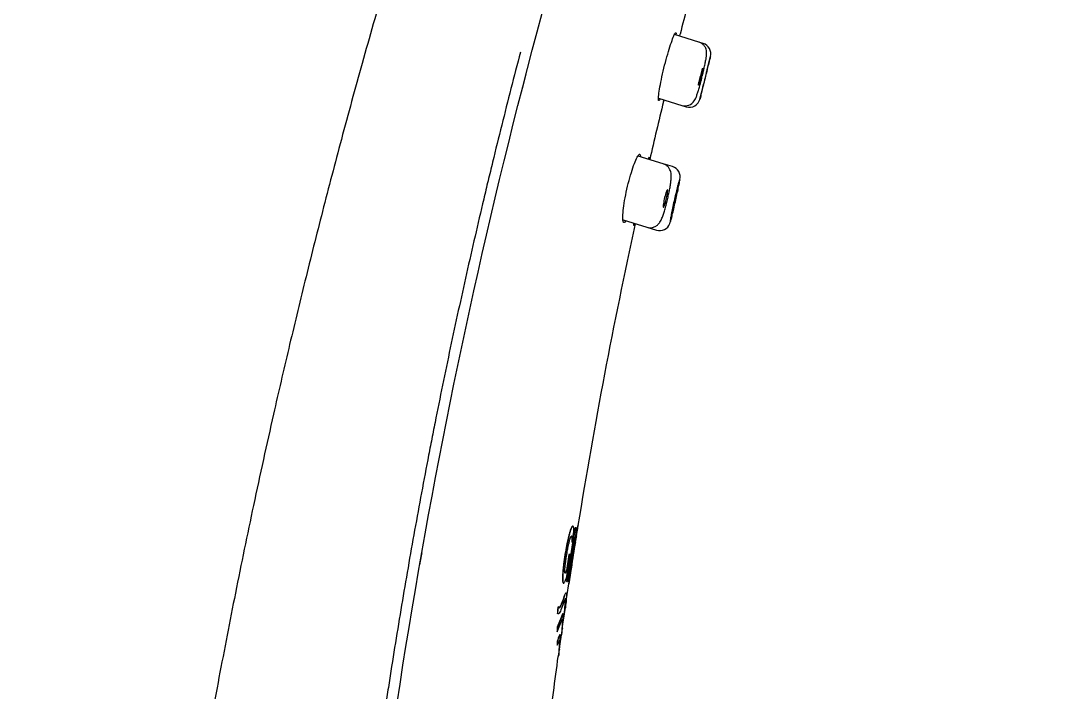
# Model space of a CAD drawing. Header units: millimetres. Extents: x -60 to 7633, y -2614 to 2146.
# Drawn here: x 1453.29 to 1501.25, y -861.07 to -830.37 of the extents above; entities that cross this region are included whole.
import ezdxf

# ---------------------------------------------------------------- set-up
doc = ezdxf.new("R2010")
doc.units = ezdxf.units.MM
doc.layers.get('0').update_dxf_attribs({"color": 250})

msp = doc.modelspace()

# ---------------------------------------------------------------- linework, layer by layer
at = {"linetype": 'Continuous'}
for p, q in [((1484.306, -831.331), (1483.194, -830.991)), ((1484.502, -831.391), (1484.306, -831.331)), ((1484.689, -832.598), (1484.845, -831.973)), ((1484.69, -832.595), (1484.654, -832.739)), ((1484.668, -832.68), (1484.69, -832.593)), ((1476.382, -832.858), (1476.223, -833.476)), ((1476.398, -832.796), (1476.382, -832.858)), ((1484.312, -833.164), (1484.311, -833.169)), ((1484.358, -833.944), (1484.499, -833.37)), ((1484.497, -833.374), (1484.532, -833.229)), ((1484.497, -833.374), (1484.497, -833.376)), ((1484.518, -833.289), (1484.504, -833.347)), ((1482.461, -833.904), (1483.526, -834.23)), ((1483.526, -834.23), (1483.729, -834.292)), ((1482.672, -836.897), (1481.525, -836.546)), ((1483.099, -837.027), (1482.672, -836.897)), ((1480.838, -839.473), (1481.923, -839.805)), ((1481.923, -839.805), (1482.364, -839.94)), ((1482.985, -839.63), (1483.004, -839.578)), ((1482.364, -839.94), (1482.364, -839.94)), ((1478.641, -853.557), (1478.253, -856.011)), ((1478.651, -853.557), (1478.264, -856.011)), ((1478.414, -853.705), (1478.404, -853.738)), ((1478.425, -853.672), (1478.414, -853.705)), ((1478.425, -853.705), (1478.414, -853.705)), ((1478.425, -853.705), (1478.414, -853.738)), ((1478.437, -853.638), (1478.425, -853.672)), ((1478.435, -853.672), (1478.425, -853.672)), ((1478.435, -853.672), (1478.425, -853.705)), ((1478.448, -853.638), (1478.435, -853.672)), ((1478.45, -853.606), (1478.437, -853.638)), ((1478.448, -853.638), (1478.437, -853.638)), ((1478.46, -853.606), (1478.448, -853.638)), ((1478.462, -853.576), (1478.45, -853.606)), ((1478.46, -853.606), (1478.45, -853.606)), ((1478.472, -853.576), (1478.46, -853.606)), ((1478.475, -853.548), (1478.462, -853.576)), ((1478.472, -853.576), (1478.462, -853.576)), ((1478.489, -853.557), (1478.471, -853.557)), ((1478.485, -853.548), (1478.472, -853.576)), ((1478.487, -853.525), (1478.475, -853.548)), ((1478.485, -853.548), (1478.475, -853.548)), ((1478.498, -853.525), (1478.485, -853.548)), ((1478.5, -853.506), (1478.487, -853.525)), ((1478.498, -853.525), (1478.487, -853.525)), ((1478.51, -853.506), (1478.498, -853.525)), ((1478.511, -853.493), (1478.5, -853.506)), ((1478.51, -853.506), (1478.5, -853.506)), ((1478.506, -854.213), (1478.584, -853.73)), ((1478.522, -853.493), (1478.51, -853.506)), ((1478.523, -853.485), (1478.511, -853.493)), ((1478.522, -853.493), (1478.511, -853.493)), ((1478.533, -853.485), (1478.522, -853.493)), ((1478.533, -853.485), (1478.523, -853.485)), ((1478.533, -853.485), (1478.523, -853.485)), ((1478.543, -853.485), (1478.533, -853.485)), ((1478.543, -853.485), (1478.533, -853.485)), ((1478.553, -853.488), (1478.543, -853.485)), ((1478.561, -853.497), (1478.553, -853.488)), ((1478.569, -853.512), (1478.561, -853.497)), ((1478.575, -853.534), (1478.569, -853.512)), ((1478.579, -853.561), (1478.575, -853.534)), ((1478.582, -853.595), (1478.579, -853.561)), ((1478.584, -853.634), (1478.582, -853.595)), ((1478.585, -853.679), (1478.584, -853.634)), ((1478.584, -853.73), (1478.585, -853.679)), ((1478.651, -853.557), (1478.641, -853.557)), ((1478.708, -853.557), (1478.651, -853.557)), ((1478.698, -853.76), (1478.702, -853.727)), ((1478.702, -853.943), (1478.785, -853.421)), ((1478.702, -853.727), (1478.706, -853.697)), ((1478.706, -853.697), (1478.709, -853.668)), ((1478.711, -853.557), (1478.708, -853.557)), ((1478.709, -853.668), (1478.712, -853.638)), ((1478.713, -853.561), (1478.711, -853.557)), ((1478.712, -853.638), (1478.714, -853.611)), ((1478.714, -853.569), (1478.713, -853.561)), ((1478.715, -853.581), (1478.714, -853.569)), ((1478.714, -853.611), (1478.715, -853.594)), ((1478.715, -853.594), (1478.715, -853.581)), ((1478.78, -853.442), (1478.77, -853.442)), ((1478.302, -854.147), (1478.287, -854.213)), ((1478.312, -854.147), (1478.298, -854.213)), ((1478.299, -856.011), (1478.609, -854.026)), ((1478.316, -854.086), (1478.302, -854.147)), ((1478.312, -854.147), (1478.302, -854.147)), ((1478.326, -854.086), (1478.312, -854.147)), ((1478.328, -854.03), (1478.316, -854.086)), ((1478.326, -854.086), (1478.316, -854.086)), ((1478.339, -854.03), (1478.326, -854.086)), ((1478.346, -853.956), (1478.328, -854.03)), ((1478.339, -854.03), (1478.328, -854.03)), ((1478.356, -853.956), (1478.339, -854.03)), ((1478.362, -853.889), (1478.346, -853.956)), ((1478.356, -853.956), (1478.346, -853.956)), ((1478.373, -853.889), (1478.356, -853.956)), ((1478.373, -853.848), (1478.362, -853.889)), ((1478.373, -853.889), (1478.362, -853.889)), ((1478.367, -854.244), (1478.377, -854.201)), ((1478.383, -853.81), (1478.373, -853.848)), ((1478.383, -853.848), (1478.373, -853.848)), ((1478.383, -853.848), (1478.373, -853.889)), ((1478.377, -854.201), (1478.387, -854.161)), ((1478.394, -853.773), (1478.383, -853.81)), ((1478.393, -853.81), (1478.383, -853.81)), ((1478.393, -853.81), (1478.383, -853.848)), ((1478.387, -854.161), (1478.397, -854.125)), ((1478.404, -853.773), (1478.393, -853.81)), ((1478.404, -853.738), (1478.394, -853.773)), ((1478.404, -853.773), (1478.394, -853.773)), ((1478.397, -854.125), (1478.406, -854.091)), ((1478.414, -853.738), (1478.404, -853.738)), ((1478.414, -853.738), (1478.404, -853.773)), ((1478.406, -854.091), (1478.416, -854.059)), ((1478.416, -854.059), (1478.423, -854.037)), ((1478.423, -854.037), (1478.431, -854.016)), ((1478.431, -854.016), (1478.439, -853.996)), ((1478.439, -853.996), (1478.446, -853.978)), ((1478.446, -853.978), (1478.454, -853.963)), ((1478.454, -853.963), (1478.461, -853.951)), ((1478.461, -853.951), (1478.468, -853.942)), ((1478.468, -853.942), (1478.475, -853.937)), ((1478.474, -853.938), (1478.48, -853.94)), ((1478.475, -853.937), (1478.482, -853.937)), ((1478.49, -853.94), (1478.48, -853.94)), ((1478.48, -853.94), (1478.487, -853.95)), ((1478.482, -853.937), (1478.49, -853.94)), ((1478.497, -853.95), (1478.487, -853.95)), ((1478.487, -853.95), (1478.492, -853.968)), ((1478.49, -853.94), (1478.497, -853.95)), ((1478.502, -853.968), (1478.492, -853.968)), ((1478.492, -853.968), (1478.496, -853.992)), ((1478.506, -853.992), (1478.496, -853.992)), ((1478.496, -853.992), (1478.499, -854.024)), ((1478.499, -854.157), (1478.496, -854.213)), ((1478.497, -853.95), (1478.502, -853.968)), ((1478.509, -854.024), (1478.499, -854.024)), ((1478.499, -854.024), (1478.5, -854.062)), ((1478.5, -854.106), (1478.499, -854.157)), ((1478.509, -854.157), (1478.499, -854.157)), ((1478.511, -854.062), (1478.5, -854.062)), ((1478.5, -854.062), (1478.5, -854.106)), ((1478.51, -854.106), (1478.5, -854.106)), ((1478.502, -853.968), (1478.506, -853.992)), ((1478.506, -853.992), (1478.509, -854.024)), ((1478.509, -854.157), (1478.506, -854.213)), ((1478.509, -854.024), (1478.511, -854.062)), ((1478.51, -854.106), (1478.509, -854.157)), ((1478.511, -854.062), (1478.51, -854.106)), ((1478.604, -854.19), (1478.6, -854.216)), ((1478.607, -854.168), (1478.604, -854.19)), ((1478.614, -854.19), (1478.604, -854.19)), ((1478.61, -854.148), (1478.607, -854.168)), ((1478.617, -854.168), (1478.607, -854.168)), ((1478.609, -854.026), (1478.628, -854.026)), ((1478.613, -854.124), (1478.61, -854.148)), ((1478.62, -854.148), (1478.61, -854.148)), ((1478.614, -854.19), (1478.611, -854.216)), ((1478.615, -854.102), (1478.613, -854.124)), ((1478.623, -854.124), (1478.613, -854.124)), ((1478.617, -854.168), (1478.614, -854.19)), ((1478.618, -854.082), (1478.615, -854.102)), ((1478.626, -854.102), (1478.615, -854.102)), ((1478.62, -854.148), (1478.617, -854.168)), ((1478.619, -854.067), (1478.618, -854.082)), ((1478.628, -854.082), (1478.618, -854.082)), ((1478.62, -854.053), (1478.619, -854.067)), ((1478.629, -854.067), (1478.619, -854.067)), ((1478.62, -854.027), (1478.62, -854.032)), ((1478.631, -854.032), (1478.62, -854.032)), ((1478.62, -854.032), (1478.621, -854.041)), ((1478.621, -854.041), (1478.62, -854.053)), ((1478.63, -854.053), (1478.62, -854.053)), ((1478.623, -854.124), (1478.62, -854.148)), ((1478.631, -854.041), (1478.621, -854.041)), ((1478.626, -854.102), (1478.623, -854.124)), ((1478.628, -854.082), (1478.626, -854.102)), ((1478.626, -854.255), (1478.636, -854.19)), ((1478.628, -854.026), (1478.63, -854.027)), ((1478.629, -854.067), (1478.628, -854.082)), ((1478.63, -854.027), (1478.629, -854.027)), ((1478.63, -854.053), (1478.629, -854.067)), ((1478.63, -854.027), (1478.631, -854.032)), ((1478.631, -854.041), (1478.63, -854.053)), ((1478.631, -854.032), (1478.631, -854.041)), ((1478.636, -854.19), (1478.645, -854.132)), ((1478.645, -854.132), (1478.653, -854.079)), ((1478.653, -854.079), (1478.66, -854.031)), ((1478.678, -854.073), (1478.656, -854.205)), ((1478.66, -854.031), (1478.666, -853.988)), ((1478.666, -853.988), (1478.675, -853.93)), ((1478.675, -853.93), (1478.682, -853.88)), ((1478.682, -853.88), (1478.688, -853.836)), ((1478.688, -853.836), (1478.693, -853.796)), ((1478.693, -853.796), (1478.698, -853.76)), ((1478.202, -854.664), (1478.182, -854.784)), ((1478.212, -854.664), (1478.192, -854.784)), ((1478.221, -854.555), (1478.202, -854.664)), ((1478.212, -854.664), (1478.202, -854.664)), ((1478.231, -854.555), (1478.212, -854.664)), ((1478.239, -854.456), (1478.221, -854.555)), ((1478.231, -854.555), (1478.221, -854.555)), ((1478.249, -854.456), (1478.231, -854.555)), ((1478.256, -854.367), (1478.239, -854.456)), ((1478.249, -854.456), (1478.239, -854.456)), ((1478.266, -854.367), (1478.249, -854.456)), ((1478.272, -854.286), (1478.256, -854.367)), ((1478.266, -854.367), (1478.256, -854.367)), ((1478.282, -854.286), (1478.266, -854.367)), ((1478.287, -854.213), (1478.272, -854.286)), ((1478.282, -854.286), (1478.272, -854.286)), ((1478.277, -854.706), (1478.289, -854.635)), ((1478.298, -854.213), (1478.282, -854.286)), ((1478.298, -854.213), (1478.287, -854.213)), ((1478.289, -854.635), (1478.3, -854.57)), ((1478.3, -854.57), (1478.311, -854.512)), ((1478.311, -854.512), (1478.321, -854.46)), ((1478.321, -854.46), (1478.331, -854.412)), ((1478.331, -854.412), (1478.344, -854.348)), ((1478.344, -854.348), (1478.356, -854.293)), ((1478.356, -854.293), (1478.367, -854.244)), ((1478.506, -854.213), (1478.496, -854.213)), ((1478.527, -854.672), (1478.522, -854.697)), ((1478.532, -854.643), (1478.527, -854.672)), ((1478.537, -854.672), (1478.527, -854.672)), ((1478.537, -854.617), (1478.532, -854.643)), ((1478.543, -854.643), (1478.532, -854.643)), ((1478.537, -854.672), (1478.533, -854.697)), ((1478.542, -854.588), (1478.537, -854.617)), ((1478.547, -854.617), (1478.537, -854.617)), ((1478.543, -854.643), (1478.537, -854.672)), ((1478.548, -854.554), (1478.542, -854.588)), ((1478.552, -854.588), (1478.542, -854.588)), ((1478.547, -854.617), (1478.543, -854.643)), ((1478.552, -854.588), (1478.547, -854.617)), ((1478.554, -854.515), (1478.548, -854.554)), ((1478.558, -854.554), (1478.548, -854.554)), ((1478.55, -854.721), (1478.56, -854.663)), ((1478.558, -854.554), (1478.552, -854.588)), ((1478.562, -854.469), (1478.554, -854.515)), ((1478.565, -854.515), (1478.554, -854.515)), ((1478.565, -854.515), (1478.558, -854.554)), ((1478.56, -854.663), (1478.567, -854.62)), ((1478.57, -854.416), (1478.562, -854.469)), ((1478.572, -854.469), (1478.562, -854.469)), ((1478.572, -854.469), (1478.565, -854.515)), ((1478.567, -854.62), (1478.575, -854.572)), ((1478.579, -854.364), (1478.57, -854.416)), ((1478.58, -854.416), (1478.57, -854.416)), ((1478.58, -854.416), (1478.572, -854.469)), ((1478.575, -854.572), (1478.584, -854.519)), ((1478.586, -854.318), (1478.579, -854.364)), ((1478.589, -854.364), (1478.579, -854.364)), ((1478.589, -854.364), (1478.58, -854.416)), ((1478.584, -854.519), (1478.593, -854.461)), ((1478.591, -854.279), (1478.586, -854.318)), ((1478.596, -854.318), (1478.586, -854.318)), ((1478.596, -854.318), (1478.589, -854.364)), ((1478.596, -854.245), (1478.591, -854.279)), ((1478.602, -854.279), (1478.591, -854.279)), ((1478.593, -854.461), (1478.603, -854.397)), ((1478.6, -854.216), (1478.596, -854.245)), ((1478.606, -854.245), (1478.596, -854.245)), ((1478.602, -854.279), (1478.596, -854.318)), ((1478.611, -854.216), (1478.6, -854.216)), ((1478.606, -854.245), (1478.602, -854.279)), ((1478.603, -854.397), (1478.615, -854.326)), ((1478.611, -854.216), (1478.606, -854.245)), ((1478.615, -854.326), (1478.626, -854.255)), ((1471.615, -854.763), (1471.528, -855.257)), ((1471.626, -854.703), (1471.615, -854.763)), ((1478.133, -855.112), (1478.121, -855.201)), ((1478.143, -855.112), (1478.131, -855.201)), ((1478.147, -855.013), (1478.133, -855.112)), ((1478.143, -855.112), (1478.133, -855.112)), ((1478.157, -855.013), (1478.143, -855.112)), ((1478.163, -854.904), (1478.147, -855.013)), ((1478.157, -855.013), (1478.147, -855.013)), ((1478.173, -854.904), (1478.157, -855.013)), ((1478.182, -854.784), (1478.163, -854.904)), ((1478.173, -854.904), (1478.163, -854.904)), ((1478.192, -854.784), (1478.173, -854.904)), ((1478.192, -854.784), (1478.182, -854.784)), ((1478.202, -855.22), (1478.21, -855.156)), ((1478.21, -855.156), (1478.216, -855.109)), ((1478.216, -855.109), (1478.223, -855.056)), ((1478.223, -855.056), (1478.231, -854.998)), ((1478.231, -854.998), (1478.24, -854.933)), ((1478.24, -854.933), (1478.251, -854.862)), ((1478.363, -854.784), (1478.25, -855.505)), ((1478.251, -854.862), (1478.264, -854.784)), ((1478.373, -854.784), (1478.26, -855.505)), ((1478.264, -854.784), (1478.277, -854.706)), ((1478.264, -855.79), (1478.421, -854.784)), ((1478.448, -855.059), (1478.33, -856.011)), ((1478.489, -854.806), (1478.34, -856.011)), ((1478.373, -854.784), (1478.363, -854.784)), ((1478.363, -856.011), (1478.491, -855.027)), ((1478.421, -854.784), (1478.373, -854.784)), ((1478.506, -854.806), (1478.489, -854.806)), ((1478.491, -855.027), (1478.496, -855.006)), ((1478.498, -854.803), (1478.496, -854.806)), ((1478.496, -855.006), (1478.501, -854.983)), ((1478.5, -854.796), (1478.498, -854.803)), ((1478.508, -854.803), (1478.498, -854.803)), ((1478.503, -854.787), (1478.5, -854.796)), ((1478.51, -854.796), (1478.5, -854.796)), ((1478.501, -854.983), (1478.507, -854.954)), ((1478.506, -854.776), (1478.503, -854.787)), ((1478.513, -854.787), (1478.503, -854.787)), ((1478.509, -854.764), (1478.506, -854.776)), ((1478.516, -854.776), (1478.506, -854.776)), ((1478.508, -854.803), (1478.506, -854.806)), ((1478.507, -854.954), (1478.513, -854.924)), ((1478.51, -854.796), (1478.508, -854.803)), ((1478.512, -854.75), (1478.509, -854.764)), ((1478.519, -854.764), (1478.509, -854.764)), ((1478.513, -854.787), (1478.51, -854.796)), ((1478.515, -854.736), (1478.512, -854.75)), ((1478.522, -854.75), (1478.512, -854.75)), ((1478.516, -854.776), (1478.513, -854.787)), ((1478.513, -854.924), (1478.519, -854.891)), ((1478.518, -854.72), (1478.515, -854.736)), ((1478.525, -854.736), (1478.515, -854.736)), ((1478.519, -854.764), (1478.516, -854.776)), ((1478.522, -854.697), (1478.518, -854.72)), ((1478.528, -854.72), (1478.518, -854.72)), ((1478.522, -854.75), (1478.519, -854.764)), ((1478.519, -854.891), (1478.526, -854.855)), ((1478.533, -854.697), (1478.522, -854.697)), ((1478.525, -854.736), (1478.522, -854.75)), ((1478.528, -854.72), (1478.525, -854.736)), ((1478.526, -854.855), (1478.533, -854.815)), ((1478.533, -854.697), (1478.528, -854.72)), ((1478.533, -854.815), (1478.541, -854.771)), ((1478.541, -854.771), (1478.55, -854.721)), ((1478.079, -855.612), (1478.074, -855.679)), ((1478.085, -855.538), (1478.079, -855.612)), ((1478.089, -855.612), (1478.079, -855.612)), ((1478.089, -855.612), (1478.084, -855.679)), ((1478.09, -855.482), (1478.085, -855.538)), ((1478.095, -855.538), (1478.085, -855.538)), ((1478.095, -855.538), (1478.089, -855.612)), ((1478.096, -855.421), (1478.09, -855.482)), ((1478.1, -855.482), (1478.09, -855.482)), ((1478.1, -855.482), (1478.095, -855.538)), ((1478.103, -855.355), (1478.096, -855.421)), ((1478.106, -855.421), (1478.096, -855.421)), ((1478.106, -855.421), (1478.1, -855.482)), ((1478.111, -855.282), (1478.103, -855.355)), ((1478.113, -855.355), (1478.103, -855.355)), ((1478.113, -855.355), (1478.106, -855.421)), ((1478.121, -855.201), (1478.111, -855.282)), ((1478.121, -855.282), (1478.111, -855.282)), ((1478.121, -855.282), (1478.113, -855.355)), ((1478.131, -855.201), (1478.121, -855.201)), ((1478.131, -855.201), (1478.121, -855.282)), ((1478.175, -855.542), (1478.176, -855.509)), ((1478.176, -855.572), (1478.175, -855.542)), ((1478.176, -855.509), (1478.177, -855.477)), ((1478.177, -855.59), (1478.176, -855.572)), ((1478.177, -855.477), (1478.179, -855.443)), ((1478.179, -855.605), (1478.177, -855.59)), ((1478.179, -855.443), (1478.182, -855.407)), ((1478.181, -855.617), (1478.179, -855.605)), ((1478.185, -855.626), (1478.181, -855.617)), ((1478.182, -855.407), (1478.186, -855.367)), ((1478.189, -855.631), (1478.185, -855.626)), ((1478.186, -855.367), (1478.19, -855.324)), ((1478.19, -855.63), (1478.188, -855.63)), ((1478.194, -855.631), (1478.189, -855.631)), ((1478.19, -855.324), (1478.196, -855.276)), ((1478.196, -855.625), (1478.19, -855.63)), ((1478.2, -855.63), (1478.19, -855.63)), ((1478.2, -855.63), (1478.194, -855.631)), ((1478.196, -855.276), (1478.202, -855.22)), ((1478.203, -855.617), (1478.196, -855.625)), ((1478.206, -855.625), (1478.196, -855.625)), ((1478.206, -855.625), (1478.2, -855.63)), ((1478.21, -855.606), (1478.203, -855.617)), ((1478.213, -855.617), (1478.203, -855.617)), ((1478.213, -855.617), (1478.206, -855.625)), ((1478.217, -855.592), (1478.21, -855.606)), ((1478.22, -855.606), (1478.21, -855.606)), ((1478.22, -855.606), (1478.213, -855.617)), ((1478.225, -855.575), (1478.217, -855.592)), ((1478.227, -855.592), (1478.217, -855.592)), ((1478.227, -855.592), (1478.22, -855.606)), ((1478.233, -855.554), (1478.225, -855.575)), ((1478.235, -855.575), (1478.225, -855.575)), ((1478.235, -855.575), (1478.227, -855.592)), ((1478.241, -855.531), (1478.233, -855.554)), ((1478.243, -855.554), (1478.233, -855.554)), ((1478.243, -855.554), (1478.235, -855.575)), ((1478.25, -855.505), (1478.241, -855.531)), ((1478.251, -855.531), (1478.241, -855.531)), ((1478.251, -855.531), (1478.243, -855.554)), ((1478.26, -855.505), (1478.25, -855.505)), ((1478.26, -855.505), (1478.251, -855.531)), ((1478.361, -856.139), (1478.44, -855.624)), ((1478.455, -855.507), (1478.437, -855.637)), ((1478.068, -855.795), (1478.067, -855.83)), ((1478.077, -855.83), (1478.067, -855.83)), ((1478.067, -855.83), (1478.067, -855.863)), ((1478.077, -855.863), (1478.067, -855.863)), ((1478.067, -855.863), (1478.067, -855.896)), ((1478.078, -855.896), (1478.067, -855.896)), ((1478.067, -855.896), (1478.069, -855.93)), ((1478.069, -855.758), (1478.068, -855.795)), ((1478.078, -855.795), (1478.068, -855.795)), ((1478.071, -855.72), (1478.069, -855.758)), ((1478.079, -855.758), (1478.069, -855.758)), ((1478.079, -855.93), (1478.069, -855.93)), ((1478.069, -855.93), (1478.071, -855.962)), ((1478.074, -855.679), (1478.071, -855.72)), ((1478.081, -855.72), (1478.071, -855.72)), ((1478.081, -855.962), (1478.071, -855.962)), ((1478.071, -855.962), (1478.074, -855.993)), ((1478.084, -855.679), (1478.074, -855.679)), ((1478.084, -855.993), (1478.074, -855.993)), ((1478.074, -855.993), (1478.078, -856.02)), ((1478.078, -855.795), (1478.077, -855.83)), ((1478.077, -855.83), (1478.077, -855.863)), ((1478.077, -855.863), (1478.078, -855.896)), ((1478.077, -856.011), (1478.096, -856.011)), ((1478.079, -855.758), (1478.078, -855.795)), ((1478.078, -855.896), (1478.079, -855.93)), ((1478.089, -856.02), (1478.078, -856.02)), ((1478.078, -856.02), (1478.084, -856.043)), ((1478.081, -855.72), (1478.079, -855.758)), ((1478.079, -855.93), (1478.081, -855.962)), ((1478.084, -855.679), (1478.081, -855.72)), ((1478.081, -855.962), (1478.084, -855.993)), ((1478.084, -855.993), (1478.089, -856.02)), ((1478.094, -856.043), (1478.084, -856.043)), ((1478.084, -856.043), (1478.09, -856.062)), ((1478.089, -856.02), (1478.094, -856.043)), ((1478.1, -856.062), (1478.09, -856.062)), ((1478.09, -856.062), (1478.098, -856.075)), ((1478.094, -856.043), (1478.1, -856.062)), ((1478.108, -856.075), (1478.098, -856.075)), ((1478.098, -856.075), (1478.107, -856.083)), ((1478.1, -856.062), (1478.108, -856.075)), ((1478.118, -856.083), (1478.107, -856.083)), ((1478.107, -856.083), (1478.118, -856.083)), ((1478.108, -856.075), (1478.118, -856.083)), ((1478.128, -856.083), (1478.118, -856.083)), ((1478.118, -856.083), (1478.128, -856.083)), ((1478.128, -856.083), (1478.14, -856.08)), ((1478.14, -856.08), (1478.153, -856.069)), ((1478.153, -856.069), (1478.167, -856.05)), ((1478.167, -856.05), (1478.182, -856.025)), ((1478.182, -856.025), (1478.197, -855.991)), ((1478.197, -855.991), (1478.213, -855.951)), ((1478.213, -855.951), (1478.229, -855.904)), ((1478.214, -857.1), (1478.356, -856.113)), ((1478.229, -855.904), (1478.246, -855.85)), ((1478.246, -855.85), (1478.264, -855.79)), ((1478.264, -856.011), (1478.253, -856.011)), ((1478.264, -856.011), (1478.299, -856.011)), ((1478.34, -856.011), (1478.33, -856.011)), ((1478.34, -856.011), (1478.363, -856.011)), ((1478.355, -856.119), (1478.365, -856.119)), ((1478.414, -855.735), (1478.404, -855.735)), ((1478.166, -856.648), (1478.185, -856.599)), ((1478.176, -856.648), (1478.195, -856.599)), ((1478.185, -856.599), (1478.201, -856.561)), ((1478.195, -856.599), (1478.185, -856.599)), ((1478.195, -856.599), (1478.211, -856.561)), ((1478.201, -856.561), (1478.215, -856.536)), ((1478.211, -856.561), (1478.201, -856.561)), ((1478.211, -856.561), (1478.225, -856.536)), ((1478.215, -856.536), (1478.226, -856.528)), ((1478.225, -856.536), (1478.215, -856.536)), ((1478.225, -856.536), (1478.236, -856.528)), ((1478.236, -856.528), (1478.226, -856.528)), ((1478.236, -856.528), (1478.243, -856.537)), ((1478.243, -856.537), (1478.248, -856.561)), ((1478.248, -856.561), (1478.249, -856.599)), ((1478.249, -856.599), (1478.249, -856.649)), ((1478.001, -857.094), (1478.026, -857.037)), ((1478.011, -857.094), (1478.036, -857.037)), ((1478.026, -857.037), (1478.067, -856.928)), ((1478.036, -857.037), (1478.026, -857.037)), ((1478.036, -857.037), (1478.078, -856.928)), ((1478.079, -857.087), (1478.038, -857.201)), ((1478.067, -856.928), (1478.108, -856.814)), ((1478.078, -856.928), (1478.067, -856.928)), ((1478.078, -856.928), (1478.118, -856.814)), ((1478.116, -856.979), (1478.079, -857.087)), ((1478.108, -856.814), (1478.146, -856.705)), ((1478.118, -856.814), (1478.108, -856.814)), ((1478.137, -856.921), (1478.116, -856.979)), ((1478.118, -856.814), (1478.156, -856.705)), ((1478.155, -856.872), (1478.137, -856.921)), ((1478.146, -856.705), (1478.166, -856.648)), ((1478.156, -856.705), (1478.146, -856.705)), ((1478.172, -856.834), (1478.155, -856.872)), ((1478.156, -856.705), (1478.176, -856.648)), ((1478.176, -856.648), (1478.166, -856.648)), ((1478.185, -856.809), (1478.172, -856.834)), ((1478.181, -857.198), (1478.19, -857.085)), ((1478.196, -856.801), (1478.185, -856.809)), ((1478.193, -856.809), (1478.19, -856.806)), ((1478.19, -857.085), (1478.197, -856.977)), ((1478.2, -857.085), (1478.19, -857.085)), ((1478.191, -857.198), (1478.2, -857.085)), ((1478.198, -856.834), (1478.193, -856.809)), ((1478.203, -856.809), (1478.193, -856.809)), ((1478.203, -856.809), (1478.196, -856.801)), ((1478.197, -856.977), (1478.199, -856.92)), ((1478.207, -856.977), (1478.197, -856.977)), ((1478.2, -856.872), (1478.198, -856.834)), ((1478.208, -856.834), (1478.198, -856.834)), ((1478.199, -856.92), (1478.2, -856.872)), ((1478.209, -856.92), (1478.199, -856.92)), ((1478.21, -856.872), (1478.2, -856.872)), ((1478.2, -857.085), (1478.207, -856.977)), ((1478.208, -856.834), (1478.203, -856.809)), ((1478.207, -856.977), (1478.209, -856.92)), ((1478.21, -856.872), (1478.208, -856.834)), ((1478.209, -856.92), (1478.21, -856.872)), ((1478.22, -857.038), (1478.214, -857.095)), ((1478.23, -856.929), (1478.22, -857.038)), ((1478.24, -856.815), (1478.23, -856.929)), ((1478.247, -856.706), (1478.24, -856.815)), ((1478.249, -856.649), (1478.247, -856.706)), ((1477.847, -857.475), (1477.851, -857.412)), ((1477.855, -857.483), (1477.847, -857.475)), ((1477.857, -857.475), (1477.847, -857.475)), ((1477.851, -857.412), (1477.856, -857.347)), ((1477.861, -857.412), (1477.851, -857.412)), ((1477.863, -857.487), (1477.855, -857.483)), ((1477.865, -857.483), (1477.855, -857.483)), ((1477.856, -857.347), (1477.861, -857.28)), ((1477.866, -857.347), (1477.856, -857.347)), ((1477.857, -857.475), (1477.861, -857.412)), ((1477.865, -857.483), (1477.857, -857.475)), ((1477.861, -857.28), (1477.865, -857.228)), ((1477.871, -857.28), (1477.861, -857.28)), ((1477.861, -857.412), (1477.866, -857.347)), ((1477.871, -857.489), (1477.863, -857.487)), ((1477.873, -857.487), (1477.863, -857.487)), ((1477.865, -857.228), (1477.87, -857.175)), ((1477.876, -857.228), (1477.865, -857.228)), ((1477.873, -857.487), (1477.865, -857.483)), ((1477.866, -857.347), (1477.871, -857.28)), ((1477.88, -857.175), (1477.87, -857.175)), ((1477.871, -857.28), (1477.876, -857.228)), ((1477.881, -857.489), (1477.871, -857.489)), ((1477.881, -857.489), (1477.873, -857.487)), ((1477.876, -857.228), (1477.88, -857.175)), ((1477.88, -857.175), (1477.888, -857.191)), ((1477.902, -857.48), (1477.881, -857.489)), ((1477.888, -857.191), (1477.897, -857.203)), ((1477.897, -857.203), (1477.906, -857.211)), ((1477.924, -857.455), (1477.902, -857.48)), ((1477.906, -857.211), (1477.913, -857.215)), ((1477.913, -857.215), (1477.931, -857.207)), ((1477.913, -857.215), (1477.92, -857.216)), ((1477.92, -857.216), (1477.941, -857.207)), ((1477.948, -857.417), (1477.924, -857.455)), ((1477.931, -857.207), (1477.953, -857.182)), ((1477.941, -857.207), (1477.931, -857.207)), ((1477.941, -857.207), (1477.963, -857.182)), ((1477.972, -857.367), (1477.948, -857.417)), ((1477.953, -857.182), (1477.976, -857.144)), ((1477.963, -857.182), (1477.953, -857.182)), ((1477.963, -857.182), (1477.987, -857.144)), ((1477.997, -857.31), (1477.972, -857.367)), ((1477.976, -857.144), (1478.001, -857.094)), ((1477.987, -857.144), (1477.976, -857.144)), ((1477.987, -857.144), (1478.011, -857.094)), ((1478.038, -857.201), (1477.997, -857.31)), ((1478.011, -857.094), (1478.001, -857.094)), ((1478.048, -857.547), (1478.039, -857.57)), ((1478.057, -857.527), (1478.048, -857.547)), ((1478.058, -857.547), (1478.048, -857.547)), ((1478.058, -857.547), (1478.049, -857.57)), ((1478.065, -857.511), (1478.057, -857.527)), ((1478.067, -857.527), (1478.057, -857.527)), ((1478.067, -857.527), (1478.058, -857.547)), ((1478.072, -857.499), (1478.065, -857.511)), ((1478.075, -857.511), (1478.065, -857.511)), ((1478.075, -857.511), (1478.067, -857.527)), ((1478.078, -857.491), (1478.072, -857.499)), ((1478.082, -857.499), (1478.072, -857.499)), ((1478.082, -857.499), (1478.075, -857.511)), ((1478.076, -858.062), (1478.158, -857.49)), ((1478.084, -857.489), (1478.078, -857.491)), ((1478.088, -857.491), (1478.078, -857.491)), ((1478.088, -857.491), (1478.082, -857.499)), ((1478.094, -857.489), (1478.084, -857.489)), ((1478.094, -857.489), (1478.088, -857.491)), ((1478.101, -857.497), (1478.094, -857.489)), ((1478.106, -857.522), (1478.101, -857.497)), ((1478.108, -857.56), (1478.106, -857.522)), ((1478.108, -857.61), (1478.108, -857.56)), ((1478.152, -857.489), (1478.153, -857.479)), ((1478.162, -857.489), (1478.152, -857.489)), ((1478.153, -857.479), (1478.156, -857.453)), ((1478.163, -857.479), (1478.153, -857.479)), ((1478.156, -857.453), (1478.16, -857.414)), ((1478.166, -857.453), (1478.156, -857.453)), ((1478.16, -857.414), (1478.165, -857.364)), ((1478.17, -857.414), (1478.16, -857.414)), ((1478.162, -857.489), (1478.202, -857.216)), ((1478.162, -857.489), (1478.163, -857.479)), ((1478.163, -857.479), (1478.166, -857.453)), ((1478.165, -857.364), (1478.171, -857.307)), ((1478.175, -857.364), (1478.165, -857.364)), ((1478.166, -857.453), (1478.17, -857.414)), ((1478.17, -857.414), (1478.175, -857.364)), ((1478.171, -857.307), (1478.181, -857.198)), ((1478.181, -857.307), (1478.171, -857.307)), ((1478.175, -857.364), (1478.181, -857.307)), ((1478.181, -857.307), (1478.191, -857.198)), ((1478.191, -857.198), (1478.181, -857.198)), ((1478.202, -857.216), (1478.203, -857.207)), ((1478.203, -857.207), (1478.202, -857.216)), ((1478.205, -857.182), (1478.203, -857.207)), ((1478.209, -857.144), (1478.205, -857.182)), ((1478.214, -857.095), (1478.209, -857.144)), ((1478.007, -857.657), (1477.829, -858.104)), ((1477.829, -858.316), (1477.976, -857.936)), ((1478.017, -857.657), (1477.84, -858.104)), ((1477.976, -857.936), (1477.993, -857.888)), ((1477.993, -857.888), (1478.009, -857.846)), ((1478.023, -857.611), (1478.007, -857.657)), ((1478.017, -857.657), (1478.007, -857.657)), ((1478.009, -857.846), (1478.019, -857.822)), ((1478.034, -857.611), (1478.017, -857.657)), ((1478.019, -857.822), (1478.028, -857.801)), ((1478.039, -857.57), (1478.023, -857.611)), ((1478.034, -857.611), (1478.023, -857.611)), ((1478.028, -857.801), (1478.036, -857.785)), ((1478.049, -857.57), (1478.034, -857.611)), ((1478.036, -857.785), (1478.043, -857.772)), ((1478.049, -857.57), (1478.039, -857.57)), ((1478.043, -857.772), (1478.05, -857.764)), ((1478.051, -858.046), (1478.043, -858.159)), ((1478.048, -857.766), (1478.053, -857.77)), ((1478.05, -857.764), (1478.055, -857.762)), ((1478.057, -857.938), (1478.051, -858.046)), ((1478.061, -858.046), (1478.051, -858.046)), ((1478.063, -857.77), (1478.053, -857.77)), ((1478.053, -857.77), (1478.057, -857.795)), ((1478.061, -858.046), (1478.053, -858.159)), ((1478.055, -857.762), (1478.063, -857.77)), ((1478.067, -857.795), (1478.057, -857.795)), ((1478.057, -857.795), (1478.059, -857.833)), ((1478.059, -857.881), (1478.057, -857.938)), ((1478.067, -857.938), (1478.057, -857.938)), ((1478.069, -857.833), (1478.059, -857.833)), ((1478.059, -857.833), (1478.059, -857.881)), ((1478.069, -857.881), (1478.059, -857.881)), ((1478.067, -857.938), (1478.061, -858.046)), ((1478.063, -857.77), (1478.067, -857.795)), ((1478.067, -857.795), (1478.069, -857.833)), ((1478.069, -857.881), (1478.067, -857.938)), ((1478.069, -857.833), (1478.069, -857.881)), ((1478.076, -858.056), (1478.081, -857.998)), ((1478.081, -857.998), (1478.091, -857.89)), ((1478.091, -857.89), (1478.1, -857.776)), ((1478.1, -857.776), (1478.106, -857.667)), ((1478.106, -857.667), (1478.108, -857.61)), ((1477.82, -858.283), (1477.819, -858.316)), ((1477.829, -858.316), (1477.819, -858.316)), ((1477.822, -858.25), (1477.82, -858.283)), ((1477.831, -858.283), (1477.82, -858.283)), ((1477.825, -858.179), (1477.822, -858.25)), ((1477.832, -858.25), (1477.822, -858.25)), ((1477.829, -858.104), (1477.825, -858.179)), ((1477.835, -858.179), (1477.825, -858.179)), ((1477.84, -858.104), (1477.829, -858.104)), ((1477.831, -858.283), (1477.829, -858.316)), ((1477.832, -858.25), (1477.831, -858.283)), ((1477.835, -858.179), (1477.832, -858.25)), ((1477.84, -858.104), (1477.835, -858.179)), ((1477.903, -858.524), (1477.889, -858.561)), ((1477.913, -858.524), (1477.899, -858.561)), ((1477.916, -858.493), (1477.903, -858.524)), ((1477.913, -858.524), (1477.903, -858.524)), ((1477.926, -858.493), (1477.913, -858.524)), ((1477.928, -858.469), (1477.916, -858.493)), ((1477.926, -858.493), (1477.916, -858.493)), ((1477.938, -858.469), (1477.926, -858.493)), ((1477.937, -858.455), (1477.928, -858.469)), ((1477.938, -858.469), (1477.928, -858.469)), ((1477.946, -858.449), (1477.937, -858.455)), ((1477.948, -858.455), (1477.937, -858.455)), ((1477.948, -858.455), (1477.938, -858.469)), ((1477.956, -858.449), (1477.946, -858.449)), ((1477.946, -858.965), (1478.02, -858.45)), ((1477.956, -858.449), (1477.948, -858.455)), ((1477.963, -858.458), (1477.956, -858.449)), ((1477.968, -858.483), (1477.963, -858.458)), ((1477.971, -858.521), (1477.968, -858.483)), ((1477.971, -858.57), (1477.971, -858.521)), ((1478.016, -858.439), (1478.015, -858.45)), ((1478.025, -858.45), (1478.015, -858.45)), ((1478.019, -858.414), (1478.016, -858.439)), ((1478.026, -858.439), (1478.016, -858.439)), ((1478.023, -858.375), (1478.019, -858.414)), ((1478.029, -858.414), (1478.019, -858.414)), ((1478.028, -858.325), (1478.023, -858.375)), ((1478.033, -858.375), (1478.023, -858.375)), ((1478.025, -858.45), (1478.064, -858.177)), ((1478.026, -858.439), (1478.025, -858.45)), ((1478.029, -858.414), (1478.026, -858.439)), ((1478.033, -858.268), (1478.028, -858.325)), ((1478.038, -858.325), (1478.028, -858.325)), ((1478.033, -858.375), (1478.029, -858.414)), ((1478.043, -858.159), (1478.033, -858.268)), ((1478.043, -858.268), (1478.033, -858.268)), ((1478.038, -858.325), (1478.033, -858.375)), ((1478.043, -858.268), (1478.038, -858.325)), ((1478.053, -858.159), (1478.043, -858.159)), ((1478.053, -858.159), (1478.043, -858.268)), ((1478.064, -858.168), (1478.063, -858.177)), ((1478.063, -858.177), (1478.064, -858.168)), ((1478.064, -858.168), (1478.067, -858.143)), ((1478.067, -858.143), (1478.071, -858.105)), ((1478.071, -858.105), (1478.076, -858.056)), ((1477.822, -858.751), (1477.821, -858.92)), ((1477.831, -858.92), (1477.821, -858.92)), ((1477.849, -858.675), (1477.822, -858.751)), ((1477.832, -858.751), (1477.822, -858.751)), ((1477.832, -858.751), (1477.831, -858.92)), ((1477.831, -858.92), (1477.85, -858.867)), ((1477.859, -858.675), (1477.832, -858.751)), ((1477.874, -858.603), (1477.849, -858.675)), ((1477.859, -858.675), (1477.849, -858.675)), ((1477.85, -858.867), (1477.867, -858.819)), ((1477.884, -858.603), (1477.859, -858.675)), ((1477.867, -858.819), (1477.878, -858.792)), ((1477.889, -858.561), (1477.874, -858.603)), ((1477.884, -858.603), (1477.874, -858.603)), ((1477.878, -858.792), (1477.888, -858.768)), ((1477.899, -858.561), (1477.884, -858.603)), ((1477.888, -858.768), (1477.897, -858.749)), ((1477.899, -858.561), (1477.889, -858.561)), ((1477.897, -858.749), (1477.905, -858.735)), ((1477.905, -858.735), (1477.912, -858.726)), ((1477.916, -859.007), (1477.908, -859.12)), ((1477.911, -858.726), (1477.916, -858.731)), ((1477.912, -858.726), (1477.918, -858.723)), ((1477.926, -858.731), (1477.916, -858.731)), ((1477.916, -858.731), (1477.92, -858.756)), ((1477.922, -858.899), (1477.916, -859.007)), ((1477.926, -859.007), (1477.916, -859.007)), ((1477.918, -858.723), (1477.926, -858.731)), ((1477.926, -859.007), (1477.918, -859.12)), ((1477.931, -858.756), (1477.92, -858.756)), ((1477.92, -858.756), (1477.923, -858.793)), ((1477.923, -858.842), (1477.922, -858.899)), ((1477.932, -858.899), (1477.922, -858.899)), ((1477.933, -858.793), (1477.923, -858.793)), ((1477.923, -858.793), (1477.923, -858.842)), ((1477.933, -858.842), (1477.923, -858.842)), ((1477.926, -858.731), (1477.931, -858.756)), ((1477.932, -858.899), (1477.926, -859.007)), ((1477.931, -858.756), (1477.933, -858.793)), ((1477.933, -858.842), (1477.932, -858.899)), ((1477.933, -858.793), (1477.933, -858.842)), ((1477.941, -859.017), (1477.946, -858.959)), ((1477.946, -858.959), (1477.955, -858.851)), ((1477.955, -858.851), (1477.963, -858.737)), ((1477.963, -858.737), (1477.969, -858.628)), ((1477.969, -858.628), (1477.971, -858.57)), ((1477.883, -859.4), (1477.881, -859.411)), ((1477.892, -859.411), (1477.881, -859.411)), ((1477.885, -859.375), (1477.883, -859.4)), ((1477.893, -859.4), (1477.883, -859.4)), ((1477.889, -859.336), (1477.885, -859.375)), ((1477.895, -859.375), (1477.885, -859.375)), ((1477.894, -859.286), (1477.889, -859.336)), ((1477.899, -859.336), (1477.889, -859.336)), ((1477.892, -859.411), (1477.929, -859.138)), ((1477.893, -859.4), (1477.892, -859.411)), ((1477.895, -859.375), (1477.893, -859.4)), ((1477.899, -859.228), (1477.894, -859.286)), ((1477.904, -859.286), (1477.894, -859.286)), ((1477.899, -859.336), (1477.895, -859.375)), ((1477.908, -859.12), (1477.899, -859.228)), ((1477.909, -859.228), (1477.899, -859.228)), ((1477.904, -859.286), (1477.899, -859.336)), ((1477.909, -859.228), (1477.904, -859.286)), ((1477.918, -859.12), (1477.908, -859.12)), ((1477.918, -859.12), (1477.909, -859.228)), ((1477.93, -859.129), (1477.929, -859.138)), ((1477.929, -859.138), (1477.93, -859.129)), ((1477.93, -859.129), (1477.932, -859.104)), ((1477.932, -859.104), (1477.936, -859.066)), ((1477.936, -859.066), (1477.941, -859.017))]:
    msp.add_line(p, q, dxfattribs=at)
for centre, radius, start, end in [((1735.24, -894.032), 259.563, 165.34169, 165.93821), ((1484.356, -831.869), 0.5, 345.378, 72.553), ((1488.076, -833.816), 3.815, 161.6515, 165.7229), ((1488.945, -834.071), 4.721, 165.3291, 168.9226), ((1480.332, -831.941), 4.205, 342.1741, 345.8667), ((1479.028, -831.572), 5.56, 345.4523, 348.5063), ((1559.598, -851.507), 77.258, 166.09624, 166.31546), ((1560.118, -851.637), 77.794, 166.09057, 166.15879), ((1560.761, -851.797), 78.457, 165.89677, 166.0945), ((1726.163, -893.299), 250.576, 166.32475, 166.94791), ((1483.675, -833.742), 0.509, 252.883, 326.5052), ((1483.875, -833.814), 0.5, 253.0292, 346.8872), ((1482.949, -837.515), 0.507, 347.6733, 72.8174), ((1485.561, -839.137), 2.901, 161.8358, 167.6936), ((1480.498, -837.913), 2.398, 346.8409, 353.4025), ((1490.368, -840.21), 7.346, 165.0552, 167.1762), ((1471.224, -835.917), 12.3, 347.0775, 348.4608), ((1482.18, -838.118), 1.126, 346.6857, 354.2795), ((1484.91, -839.027), 2.242, 166.8961, 173.912), ((1479.716, -837.779), 3.19, 342.3792, 347.7038), ((1491.982, -840.609), 9.008, 166.9825, 168.87), ((1474.381, -836.675), 9.054, 345.5653, 347.2863), ((1484.208, -839.113), 1.092, 167.1295, 174.9748), ((1726.163, -893.299), 250.576, 167.63581, 170.84945), ((1482.077, -839.311), 0.515, 254.8998, 310.4995), ((1482.517, -839.462), 0.497, 252.1944, 340.2551), ((1525.574, -862.12), 47.6, 169.9728, 172.2912), ((1525.59, -862.121), 47.606, 169.9726, 172.2907), ((1542.556, -864.762), 64.765, 170.61862, 171.66502), ((1502.156, -858.853), 23.936, 171.642, 171.9626), ((1531.653, -862.865), 53.724, 172.3739, 172.7866), ((1531.669, -862.866), 53.731, 172.3734, 172.7861)]:
    msp.add_arc(centre, radius, start, end, dxfattribs=at)
for points, knots in [([(1497.254, -756.135), (1497.153, -756.365), (1496.465, -757.935), (1495.095, -761.105), (1493.303, -765.283), (1491.578, -769.358), (1489.939, -773.279), (1488.288, -777.281), (1486.634, -781.35), (1484.983, -785.481), (1483.423, -789.453), (1481.863, -793.502), (1480.31, -797.619), (1478.771, -801.799), (1477.333, -805.804), (1475.99, -809.647), (1474.735, -813.339), (1473.488, -817.113), (1472.258, -820.962), (1471.051, -824.881), (1469.937, -828.642), (1468.907, -832.258), (1467.961, -835.72), (1467.09, -839.041), (1466.287, -842.232), (1465.541, -845.321), (1464.751, -848.74), (1463.932, -852.468), (1463.103, -856.488), (1462.352, -860.358), (1461.67, -864.091), (1461.051, -867.697), (1460.486, -871.184), (1459.971, -874.558), (1459.461, -878.089), (1458.965, -881.763), (1458.486, -885.566), (1458.058, -889.216), (1457.674, -892.719), (1457.331, -896.077), (1457.023, -899.294), (1456.747, -902.375), (1456.498, -905.325), (1456.307, -907.725), (1456.164, -909.607), (1456.062, -911.002), (1455.964, -912.364), (1455.869, -913.724), (1455.773, -915.14), (1455.665, -916.786), (1455.543, -918.708), (1455.409, -920.917), (1455.27, -923.31), (1455.129, -925.875), (1454.987, -928.583), (1454.846, -931.419), (1454.706, -934.367), (1454.569, -937.425), (1454.422, -940.871), (1454.267, -944.688), (1454.108, -948.845), (1453.957, -952.994), (1453.827, -956.788), (1453.716, -960.181), (1453.625, -963.142), (1453.543, -965.932), (1453.475, -968.439), (1453.42, -970.659), (1453.377, -972.594), (1453.343, -974.343), (1453.318, -975.916), (1453.301, -977.343), (1453.291, -978.655), (1453.287, -979.869), (1453.287, -980.57), (1453.287, -980.942)], [0, 0, 0, 0, 0.002966, 0.023559, 0.043379, 0.062462, 0.080842, 0.098554, 0.118613, 0.137838, 0.156276, 0.173973, 0.194135, 0.213375, 0.231759, 0.249347, 0.266194, 0.282354, 0.300908, 0.31862, 0.335562, 0.3518, 0.367393, 0.382132, 0.396347, 0.41008, 0.423369, 0.441868, 0.459596, 0.476627, 0.493021, 0.50883, 0.524095, 0.538848, 0.553114, 0.570387, 0.586953, 0.602839, 0.618071, 0.632672, 0.646633, 0.660003, 0.672802, 0.685045, 0.691241, 0.697291, 0.703196, 0.708958, 0.714975, 0.721611, 0.730367, 0.739953, 0.750333, 0.761459, 0.773282, 0.785516, 0.798302, 0.81157, 0.825236, 0.843055, 0.861136, 0.879203, 0.896929, 0.910388, 0.923252, 0.935367, 0.946598, 0.955797, 0.96417, 0.971718, 0.978488, 0.98459, 0.990208, 0.995613, 1, 1, 1, 1]), ([(1465.552, -980.942), (1465.554, -971.62), (1465.578, -962.299), (1465.639, -943.661), (1465.667, -934.343), (1466.143, -906.407), (1467.066, -887.787), (1470.587, -860.108), (1472.161, -850.938), (1476.246, -832.789), (1478.74, -823.827), (1484.375, -806.101), (1487.504, -797.34), (1494.136, -779.961), (1497.638, -771.342), (1501.25, -762.769)], [0, 0, 0, 0, 0.125, 0.125, 0.25, 0.25, 0.5, 0.5, 0.625, 0.625, 0.75, 0.75, 0.875, 0.875, 1, 1, 1, 1]), ([(1482.458, -833.963), (1482.455, -833.919), (1482.459, -833.845), (1482.471, -833.748), (1482.482, -833.65), (1482.501, -833.526), (1482.527, -833.386), (1482.552, -833.245), (1482.584, -833.084), (1482.621, -832.917), (1482.658, -832.75), (1482.7, -832.572), (1482.744, -832.397), (1482.789, -832.224), (1482.836, -832.049), (1482.883, -831.887), (1482.929, -831.726), (1482.976, -831.574), (1483.019, -831.443), (1483.062, -831.312), (1483.103, -831.199), (1483.137, -831.113), (1483.171, -831.027), (1483.2, -830.965), (1483.221, -830.932)], [0.536981, 0.536981, 0.536981, 0.536981, 0.5907385, 0.5907385, 0.5907385, 0.6447671, 0.6447671, 0.6447671, 0.6988821, 0.6988821, 0.6988821, 0.7528258, 0.7528258, 0.7528258, 0.8064643, 0.8064643, 0.8064643, 0.8598715, 0.8598715, 0.8598715, 0.9132394, 0.9132394, 0.9132394, 0.9667298, 0.9667298, 0.9667298, 0.9667298]), ([(1484.478, -832.837), (1484.494, -832.77), (1484.526, -832.641), (1484.573, -832.432), (1484.614, -832.235), (1484.646, -832.061), (1484.663, -831.937), (1484.669, -831.831), (1484.659, -831.722), (1484.625, -831.61), (1484.56, -831.499), (1484.459, -831.402), (1484.362, -831.342), (1484.309, -831.334), (1484.302, -831.333)], [0, 0, 0, 0, 0.092572, 0.209385, 0.326574, 0.447451, 0.577451, 0.661384, 0.725843, 0.781183, 0.844425, 0.915421, 0.991291, 1, 1, 1, 1]), ([(1476.143, -831.793), (1475.851, -832.905), (1475.566, -834.019), (1475.147, -835.699), (1475.007, -836.263), (1474.801, -837.11), (1474.733, -837.392), (1474.597, -837.957), (1474.26, -839.37), (1473.672, -841.918), (1473.176, -844.188), (1472.695, -846.461), (1472.462, -847.6), (1472.179, -849.025), (1472.123, -849.31), (1472.011, -849.88), (1471.845, -850.736), (1471.468, -852.734), (1470.955, -855.593), (1470.572, -857.886), (1470.295, -859.607), (1470.205, -860.181), (1470.072, -861.042), (1470.028, -861.329), (1469.94, -861.904), (1469.552, -864.49), (1469.196, -867.08), (1468.757, -870.539), (1468.616, -871.693), (1468.414, -873.425), (1468.348, -874.002), (1468.218, -875.158), (1467.902, -878.046), (1467.617, -880.937), (1467.199, -885.567), (1467.008, -887.884), (1466.746, -891.362), (1466.663, -892.521), (1466.505, -894.841), (1466.43, -896.001), (1466.288, -898.323), (1466.221, -899.484), (1466.094, -901.806), (1466.034, -902.968), (1465.922, -905.291), (1465.87, -906.453), (1465.802, -908.075), (1465.784, -908.535), (1465.765, -908.995)], [0.3282838, 0.3282838, 0.3282838, 0.3282838, 0.34375, 0.34375, 0.3515625, 0.3515625, 0.3554688, 0.3554688, 0.359375, 0.375, 0.390625, 0.390625, 0.40625, 0.40625, 0.4101562, 0.4101562, 0.4140625, 0.421875, 0.4375, 0.453125, 0.453125, 0.4609375, 0.4609375, 0.4648437, 0.4648437, 0.46875, 0.5, 0.5, 0.515625, 0.515625, 0.5234375, 0.5234375, 0.53125, 0.5625, 0.5625, 0.59375, 0.59375, 0.609375, 0.609375, 0.625, 0.625, 0.640625, 0.640625, 0.65625, 0.65625, 0.671875, 0.671875, 0.678057, 0.678057, 0.678057, 0.678057]), ([(1484.841, -831.991), (1484.841, -831.991), (1484.838, -832), (1484.834, -832.017), (1484.827, -832.042), (1484.816, -832.086), (1484.801, -832.145), (1484.785, -832.204), (1484.766, -832.279), (1484.744, -832.366), (1484.722, -832.451), (1484.697, -832.55), (1484.671, -832.653), (1484.645, -832.756), (1484.618, -832.866), (1484.591, -832.974), (1484.564, -833.082), (1484.537, -833.192), (1484.513, -833.293), (1484.488, -833.395), (1484.465, -833.492), (1484.445, -833.575), (1484.425, -833.659), (1484.408, -833.733), (1484.395, -833.789), (1484.381, -833.846), (1484.371, -833.888), (1484.366, -833.91), (1484.363, -833.925), (1484.361, -833.932), (1484.361, -833.932)], [0.5001642, 0.5001642, 0.5001642, 0.5001642, 0.5371835, 0.5371835, 0.5371835, 0.5913173, 0.5913173, 0.5913173, 0.6453254, 0.6453254, 0.6453254, 0.6990679, 0.6990679, 0.6990679, 0.7525311, 0.7525311, 0.7525311, 0.805832, 0.805832, 0.805832, 0.8591567, 0.8591567, 0.8591567, 0.9126673, 0.9126673, 0.9126673, 0.9664332, 0.9664332, 0.9664332, 1, 1, 1, 1]), ([(1484.454, -832.615), (1484.458, -832.605), (1484.465, -832.585), (1484.474, -832.562), (1484.483, -832.542), (1484.492, -832.528), (1484.494, -832.531), (1484.496, -832.533)], [0, 0, 0, 0, 0.165829, 0.331284, 0.49923, 0.750942, 1, 1, 1, 1]), ([(1484.496, -832.533), (1484.496, -832.535), (1484.497, -832.541), (1484.497, -832.557), (1484.494, -832.583), (1484.488, -832.622), (1484.481, -832.66), (1484.477, -832.679)], [0, 0, 0, 0, 0.166196, 0.332025, 0.500459, 0.751466, 1, 1, 1, 1]), ([(1484.1, -834.023), (1484.121, -833.989), (1484.153, -833.935), (1484.192, -833.842), (1484.235, -833.722), (1484.29, -833.544), (1484.348, -833.341), (1484.408, -833.118), (1484.453, -832.94), (1484.474, -832.854), (1484.478, -832.837)], [0, 0, 0, 0, 0.098753, 0.185777, 0.357464, 0.507933, 0.66554, 0.81877, 0.969841, 1, 1, 1, 1]), ([(1484.295, -833.311), (1484.295, -833.308), (1484.293, -833.303), (1484.294, -833.287), (1484.296, -833.262), (1484.301, -833.225), (1484.308, -833.187), (1484.311, -833.169)], [0, 0, 0, 0, 0.165845, 0.331606, 0.500168, 0.751407, 1, 1, 1, 1]), ([(1484.336, -833.229), (1484.332, -833.239), (1484.325, -833.259), (1484.317, -833.282), (1484.308, -833.302), (1484.3, -833.315), (1484.297, -833.312), (1484.295, -833.311)], [0, 0, 0, 0, 0.165779, 0.331616, 0.50036, 0.752206, 1, 1, 1, 1]), ([(1480.894, -839.586), (1480.871, -839.598), (1480.852, -839.58), (1480.841, -839.533), (1480.83, -839.487), (1480.825, -839.41), (1480.828, -839.309), (1480.831, -839.208), (1480.842, -839.08), (1480.86, -838.936), (1480.878, -838.792), (1480.904, -838.628), (1480.936, -838.457), (1480.967, -838.288), (1481.006, -838.107), (1481.048, -837.931), (1481.09, -837.757), (1481.137, -837.583), (1481.184, -837.422), (1481.231, -837.263), (1481.28, -837.113), (1481.326, -836.985), (1481.372, -836.856), (1481.417, -836.746), (1481.456, -836.662), (1481.496, -836.578), (1481.531, -836.518), (1481.559, -836.488), (1481.577, -836.47), (1481.592, -836.462), (1481.604, -836.466)], [0.4835949, 0.4835949, 0.4835949, 0.4835949, 0.5370548, 0.5370548, 0.5370548, 0.5911129, 0.5911129, 0.5911129, 0.6456549, 0.6456549, 0.6456549, 0.7002385, 0.7002385, 0.7002385, 0.7543327, 0.7543327, 0.7543327, 0.8077227, 0.8077227, 0.8077227, 0.8606586, 0.8606586, 0.8606586, 0.9135974, 0.9135974, 0.9135974, 0.966873, 0.966873, 0.966873, 1, 1, 1, 1]), ([(1482.912, -838.375), (1482.93, -838.291), (1482.961, -838.145), (1483.002, -837.92), (1483.031, -837.719), (1483.047, -837.548), (1483.049, -837.415), (1483.033, -837.288), (1482.991, -837.168), (1482.92, -837.055), (1482.811, -836.953), (1482.725, -836.918), (1482.674, -836.899)], [0, 0, 0, 0, 0.121009, 0.244763, 0.37175, 0.504482, 0.624812, 0.709099, 0.775298, 0.846631, 0.923462, 1, 1, 1, 1]), ([(1482.999, -839.57), (1483.003, -839.57), (1483.011, -839.55), (1483.022, -839.514), (1483.034, -839.477), (1483.049, -839.422), (1483.067, -839.352), (1483.084, -839.283), (1483.105, -839.199), (1483.127, -839.105), (1483.15, -839.012), (1483.174, -838.908), (1483.198, -838.801), (1483.223, -838.695), (1483.248, -838.583), (1483.272, -838.475), (1483.296, -838.367), (1483.319, -838.26), (1483.34, -838.163), (1483.361, -838.065), (1483.38, -837.974), (1483.395, -837.898), (1483.411, -837.822), (1483.423, -837.757), (1483.431, -837.711), (1483.438, -837.664), (1483.442, -837.634), (1483.441, -837.622)], [0, 0, 0, 0, 0.0539094, 0.0539094, 0.0539094, 0.1078304, 0.1078304, 0.1078304, 0.1615807, 0.1615807, 0.1615807, 0.2150947, 0.2150947, 0.2150947, 0.268444, 0.268444, 0.268444, 0.3217556, 0.3217556, 0.3217556, 0.3751822, 0.3751822, 0.3751822, 0.4288497, 0.4288497, 0.4288497, 0.4827956, 0.4827956, 0.4827956, 0.4827956]), ([(1483.424, -837.643), (1483.414, -837.669), (1483.4, -837.713), (1483.382, -837.773), (1483.365, -837.832), (1483.344, -837.908), (1483.321, -837.995), (1483.299, -838.081), (1483.274, -838.18), (1483.249, -838.284), (1483.224, -838.387), (1483.198, -838.497), (1483.173, -838.606), (1483.149, -838.715), (1483.125, -838.824), (1483.104, -838.926), (1483.083, -839.029), (1483.064, -839.126), (1483.048, -839.21), (1483.032, -839.295), (1483.02, -839.369), (1483.011, -839.426)], [0.5369356, 0.5369356, 0.5369356, 0.5369356, 0.5910813, 0.5910813, 0.5910813, 0.6450187, 0.6450187, 0.6450187, 0.6986177, 0.6986177, 0.6986177, 0.7519156, 0.7519156, 0.7519156, 0.8051106, 0.8051106, 0.8051106, 0.8584567, 0.8584567, 0.8584567, 0.9121217, 0.9121217, 0.9121217, 0.9121217]), ([(1482.412, -839.703), (1482.448, -839.667), (1482.503, -839.613), (1482.56, -839.52), (1482.614, -839.413), (1482.671, -839.267), (1482.735, -839.07), (1482.797, -838.852), (1482.856, -838.618), (1482.896, -838.45), (1482.912, -838.376), (1482.912, -838.375)], [0, 0, 0, 0, 0.094075, 0.167376, 0.270428, 0.429473, 0.570555, 0.718071, 0.858957, 0.998889, 1, 1, 1, 1]), ([(1482.868, -838.096), (1482.866, -838.097), (1482.861, -838.101), (1482.852, -838.114), (1482.842, -838.133), (1482.831, -838.16), (1482.818, -838.192), (1482.809, -838.219), (1482.804, -838.233)], [0, 0, 0, 0, 0.151697, 0.309501, 0.473335, 0.64311, 0.818714, 1, 1, 1, 1]), ([(1482.88, -838.188), (1482.881, -838.175), (1482.883, -838.15), (1482.883, -838.122), (1482.881, -838.103), (1482.876, -838.093), (1482.87, -838.095), (1482.868, -838.096)], [0, 0, 0, 0, 0.200216, 0.400327, 0.600337, 0.800249, 1, 1, 1, 1]), ([(1483.271, -838.316), (1483.274, -838.306), (1483.279, -838.285), (1483.287, -838.261), (1483.293, -838.241), (1483.299, -838.227), (1483.3, -838.229), (1483.301, -838.231)], [0, 0, 0, 0, 0.165845, 0.331283, 0.499228, 0.75104, 1, 1, 1, 1]), ([(1482.68, -838.789), (1482.679, -838.802), (1482.677, -838.828), (1482.678, -838.856), (1482.681, -838.875), (1482.686, -838.885), (1482.691, -838.883), (1482.693, -838.883)], [0, 0, 0, 0, 0.203027, 0.404306, 0.604088, 0.802601, 1, 1, 1, 1]), ([(1482.693, -838.883), (1482.696, -838.881), (1482.7, -838.877), (1482.709, -838.864), (1482.718, -838.845), (1482.73, -838.819), (1482.742, -838.786), (1482.751, -838.759), (1482.756, -838.745)], [0, 0, 0, 0, 0.150901, 0.308038, 0.471468, 0.641245, 0.817416, 1, 1, 1, 1]), ([(1483.149, -838.932), (1483.147, -838.943), (1483.141, -838.963), (1483.134, -838.987), (1483.128, -839.007), (1483.122, -839.022), (1483.121, -839.019), (1483.12, -839.018)], [0, 0, 0, 0, 0.165821, 0.331635, 0.500373, 0.752273, 1, 1, 1, 1]), ([(1481.321, -839.716), (1481.323, -839.737), (1481.332, -839.727), (1481.346, -839.688), (1481.349, -839.678), (1481.354, -839.665), (1481.358, -839.65)], [0.48336113, 0.48336113, 0.48336113, 0.48336113, 0.53699892, 0.53699892, 0.53699892, 0.55162313, 0.55162313, 0.55162313, 0.55162313]), ([(1478.771, -853.442), (1478.771, -853.442), (1478.771, -853.442), (1478.771, -853.443), (1478.765, -853.477), (1478.741, -853.61), (1478.723, -853.707), (1478.701, -853.832)], [0.497894, 0.497894, 0.497894, 0.497894, 0.5, 0.5, 0.75, 0.75, 1, 1, 1, 1]), ([(1478.781, -853.442), (1478.781, -853.442), (1478.781, -853.442), (1478.781, -853.443), (1478.775, -853.477), (1478.751, -853.61), (1478.733, -853.707), (1478.711, -853.832)], [0.4976023, 0.4976023, 0.4976023, 0.4976023, 0.5, 0.5, 0.75, 0.75, 1, 1, 1, 1]), ([(1478.703, -853.93), (1478.703, -853.93), (1478.703, -853.93), (1478.703, -853.932), (1478.694, -853.981), (1478.678, -854.073)], [0.48864, 0.48864, 0.48864, 0.48864, 0.5, 0.5, 1, 1, 1, 1]), ([(1478.68, -854.063), (1478.688, -854.018), (1478.694, -853.985), (1478.698, -853.959), (1478.699, -853.956), (1478.699, -853.953)], [0, 0, 0, 0, 0.25, 0.25, 0.2865616, 0.2865616, 0.2865616, 0.2865616]), ([(1477.317, -980.942), (1477.317, -980.433), (1477.317, -979.508), (1477.31, -977.919), (1477.293, -976.222), (1477.265, -974.376), (1477.227, -972.385), (1477.18, -970.259), (1477.125, -968.038), (1477.065, -965.759), (1477.005, -963.624), (1476.948, -961.676), (1476.896, -959.943), (1476.845, -958.299), (1476.796, -956.767), (1476.751, -955.375), (1476.71, -954.139), (1476.674, -953.066), (1476.641, -952.108), (1476.588, -950.562), (1476.513, -948.408), (1476.414, -945.677), (1476.318, -943.069), (1476.227, -940.607), (1476.145, -938.425), (1476.074, -936.522), (1476.013, -934.88), (1475.956, -933.3), (1475.897, -931.686), (1475.835, -929.949), (1475.771, -928.106), (1475.706, -926.158), (1475.64, -924.108), (1475.573, -921.917), (1475.506, -919.579), (1475.441, -917.062), (1475.38, -914.357), (1475.326, -911.455), (1475.282, -908.377), (1475.254, -905.119), (1475.247, -901.672), (1475.266, -898.032), (1475.316, -894.484), (1475.395, -891.051), (1475.5, -887.752), (1475.643, -884.315), (1475.83, -880.734), (1476.068, -877.004), (1476.367, -873.116), (1476.702, -869.435), (1477.064, -865.964), (1477.441, -862.769), (1477.726, -860.491), (1477.88, -859.425), (1477.882, -859.411)], [0, 0, 0, 0, 0.011412, 0.024556, 0.038384, 0.053486, 0.070017, 0.087502, 0.105902, 0.124796, 0.143715, 0.158549, 0.172865, 0.186447, 0.199101, 0.210654, 0.220784, 0.22959, 0.237127, 0.244422, 0.267734, 0.290269, 0.311789, 0.332093, 0.35101, 0.365609, 0.379069, 0.391499, 0.404611, 0.418886, 0.434358, 0.450076, 0.466923, 0.484932, 0.504137, 0.524573, 0.547017, 0.570855, 0.596133, 0.622899, 0.651204, 0.681105, 0.712663, 0.738668, 0.765777, 0.794033, 0.823484, 0.854182, 0.886193, 0.919603, 0.945378, 0.972044, 0.999669, 1, 1, 1, 1])]:
    msp.add_open_spline(points, degree=3, knots=knots, dxfattribs=at)
for points in [[(1483.221, -830.932), (1483.235, -830.912), (1483.245, -830.902), (1483.252, -830.905)], [(1483.252, -830.905), (1483.264, -830.908), (1483.267, -830.942), (1483.262, -831.002)], [(1483.262, -831.002), (1483.262, -831.005), (1483.262, -831.007), (1483.261, -831.009)], [(1483.426, -831.052), (1483.425, -831.054), (1483.425, -831.056), (1483.424, -831.058)], [(1483.449, -830.965), (1483.449, -830.965), (1483.441, -830.995), (1483.426, -831.052)], [(1482.486, -834.008), (1482.47, -834.022), (1482.46, -834.007), (1482.458, -833.963)], [(1482.524, -833.944), (1482.509, -833.977), (1482.496, -833.998), (1482.486, -834.008)], [(1482.698, -833.998), (1482.69, -834.032), (1482.684, -834.056), (1482.682, -834.067)], [(1482.682, -834.067), (1482.681, -834.073), (1482.68, -834.076), (1482.68, -834.076)], [(1483.528, -834.23), (1483.527, -834.23), (1483.527, -834.23), (1483.526, -834.23)], [(1481.604, -836.466), (1481.623, -836.472), (1481.635, -836.508), (1481.638, -836.572)], [(1481.638, -836.572), (1481.638, -836.574), (1481.638, -836.576), (1481.638, -836.578)], [(1481.993, -836.679), (1481.992, -836.681), (1481.992, -836.683), (1481.991, -836.685)], [(1482.032, -836.597), (1482.026, -836.595), (1482.013, -836.623), (1481.993, -836.679)], [(1482.028, -836.68), (1482.031, -836.662), (1482.033, -836.647), (1482.034, -836.635)], [(1482.034, -836.635), (1482.036, -836.61), (1482.035, -836.598), (1482.032, -836.597)], [(1483.441, -837.622), (1483.44, -837.611), (1483.434, -837.618), (1483.424, -837.643)], [(1483.44, -837.643), (1483.439, -837.65), (1483.438, -837.66), (1483.437, -837.672)], [(1480.947, -839.527), (1480.927, -839.559), (1480.91, -839.579), (1480.894, -839.586)], [(1481.324, -839.643), (1481.321, -839.679), (1481.32, -839.703), (1481.321, -839.716)], [(1481.929, -839.805), (1481.927, -839.806), (1481.925, -839.806), (1481.924, -839.805)], [(1483.011, -839.426), (1483.004, -839.47), (1482.999, -839.505), (1482.997, -839.529)], [(1483.014, -839.539), (1483.013, -839.542), (1483.012, -839.545), (1483.011, -839.548)]]:
    msp.add_open_spline(points, degree=3, dxfattribs=at)

doc.saveas('drawing.dxf')
